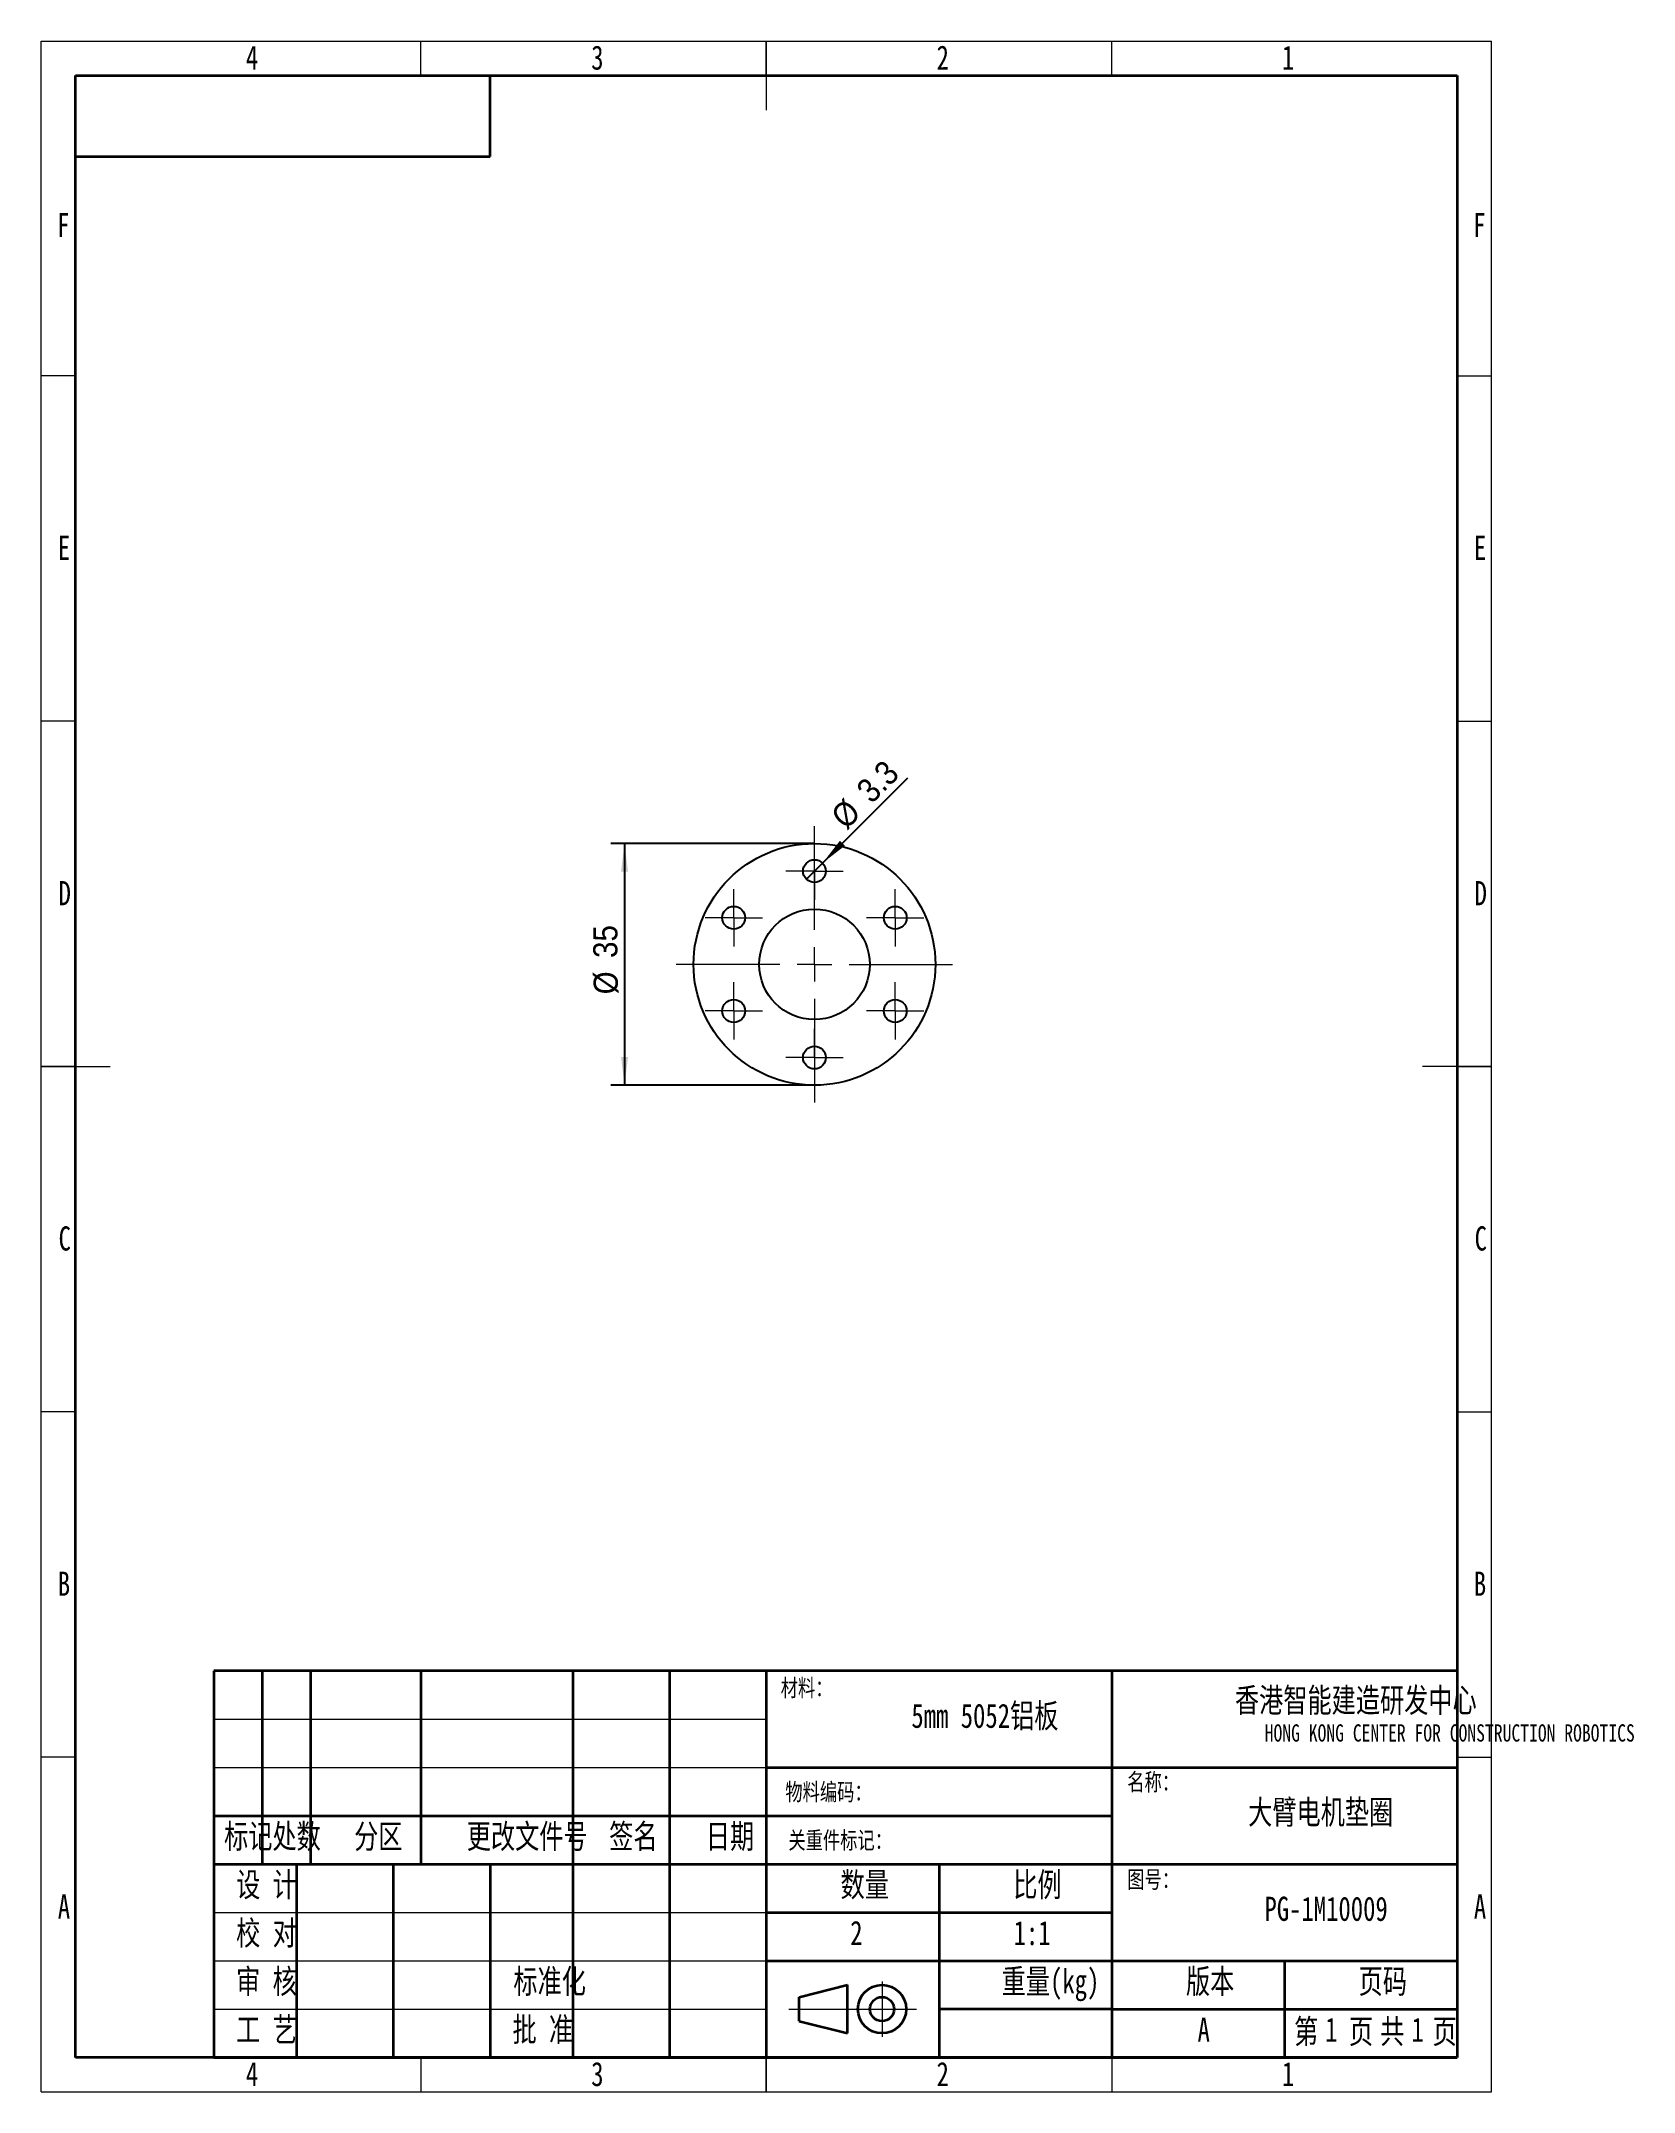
# Model space of a CAD drawing. Header units: millimetres. Extents: x 0 to 231, y 0 to 297.
import ezdxf

# ---------------------------------------------------------------- set-up
doc = ezdxf.new("R2010")
doc.units = ezdxf.units.MM
doc.linetypes.add('CENTERX2', pattern=[20.32, 12.7, -2.54, 2.54, -2.54])
for name, color, linetype, lineweight in [('标注层', 5, 'Continuous', 25), ('粗实线层', 7, 'Continuous', 25), ('轮廓实线层', 7, 'Continuous', 50)]:
    doc.layers.add(name, color=color, linetype=linetype, lineweight=lineweight)
doc.layers.add('细实线层', color=7, linetype='Continuous')
doc.styles.add('SLDTEXTSTYLE1', font='HYSWLONGFANGSONG.TTF', dxfattribs={"bigfont": 'bigfont'})
doc.styles.add('SLDTEXTSTYLE2', font='HYSWLONGFANGSONG.TTF')
doc.styles.add('SLDTEXTSTYLE3', font='GOTHIC.TTF', dxfattribs={"width": 0.913})
doc.dimstyles.new('SLDDIMSTYLE0', dxfattribs={"dimtxt": 3.5, "dimasz": 4.08, "dimexe": 0, "dimexo": 0.0625, "dimgap": 0.875, "dimtad": 1, "dimdec": 0, "dimrnd": 1e-09, "dimzin": 12, "dimdsep": 46, "dimtxsty": 'SLDTEXTSTYLE3', "dimsah": 1, "dimcen": 0.09, "dimadec": 0, "dimazin": 3, "dimtfac": 1, "dimtdec": 0, "dimtofl": 0, "dimtmove": 0, "dimatfit": 3, "dimfxl": 1, "dimfrac": 2, "dimtolj": 1, "dimtzin": 12, "dimarcsym": 0})
doc.dimstyles.new('SLDDIMSTYLE1', dxfattribs={"dimtxt": 3.5, "dimasz": 4.08, "dimexe": 0, "dimexo": 0.0625, "dimgap": 0.875, "dimtad": 1, "dimdec": 1, "dimrnd": 1e-09, "dimzin": 12, "dimdsep": 46, "dimtxsty": 'SLDTEXTSTYLE3', "dimblk1": 'NONE', "dimsah": 1, "dimcen": 0, "dimadec": 0, "dimazin": 3, "dimtfac": 1, "dimtdec": 1, "dimtmove": 0, "dimatfit": 3, "dimldrblk": 'NONE', "dimfxl": 1, "dimfrac": 2, "dimtolj": 1, "dimtzin": 12, "dimarcsym": 0})

# ---------------------------------------------------------------- blocks, each defined once
blk = doc.blocks.new('_D')
at = {"layer": '标注层'}
for p, q in [((111.97, 180.79), (82.47, 180.79)), ((84.47, 180.79), (84.47, 145.79)), ((111.97, 145.79), (82.47, 145.79))]:
    blk.add_line(p, q, dxfattribs=at)
for points in [[(84.47, 180.79), (83.96, 176.71), (84.98, 176.71)], [(84.47, 145.79), (84.98, 149.87), (83.96, 149.87)]]:
    blk.add_solid(points, dxfattribs=at)
at = {"layer": '标注层', "char_height": 3.5, "attachment_point": 1, "rotation": 90, "style": 'SLDTEXTSTYLE3'}
for s, insert in [('35', (79.94, 164.22)), ('%%c', (80, 158.95))]:
    blk.add_mtext(s, dxfattribs=dict(at, insert=insert))
blk = doc.blocks.new('_D_1')
at = {"layer": '标注层'}
for q in [(125.5, 190.32), (110.8, 175.62)]:
    blk.add_line((113.13, 177.96), q, dxfattribs=at)
blk.add_solid([(113.13, 177.96), (116.38, 180.48), (115.66, 181.2)], dxfattribs=at)
at = {"layer": '标注层', "char_height": 3.5, "attachment_point": 1, "rotation": 45, "style": 'SLDTEXTSTYLE3'}
for s, insert in [('3.3', (117.77, 188.91)), ('%%c', (114.08, 185.14))]:
    blk.add_mtext(s, dxfattribs=dict(at, insert=insert))
blk = doc.blocks.new('_None')
blk = doc.blocks.new('SW_CENTERMARKSYMBOL_0')
at = {"color": 0, "linetype": 'Continuous', "lineweight": 18}
for p, q in [((0, 5), (0, 20)), ((-5, 0), (-20, 0)), ((0, 0), (-2.5, 0)), ((0, 0), (0, 2.5)), ((0, 0), (0, -2.5)), ((0, 0), (2.5, 0)), ((5, 0), (20, 0)), ((0, -5), (0, -20))]:
    blk.add_line(p, q, dxfattribs=at)
blk = doc.blocks.new('SW_CENTERMARKSYMBOL_1')
at = {"color": 0, "linetype": 'Continuous', "lineweight": 18}
for p, q in [((0, 2.5), (0, 4.15)), ((-2.5, 0), (-4.15, 0)), ((0, 0), (-2.5, 0)), ((0, 0), (0, 2.5)), ((0, 0), (0, -2.5)), ((0, 0), (2.5, 0)), ((2.5, 0), (4.15, 0)), ((0, -2.5), (0, -4.15))]:
    blk.add_line(p, q, dxfattribs=at)
blk = doc.blocks.new('SW_CENTERMARKSYMBOL_2')
at = {"color": 0, "linetype": 'Continuous', "lineweight": 18}
for p, q in [((0, 2.5), (0, 4.15)), ((-2.5, 0), (-4.15, 0)), ((0, 0), (-2.5, 0)), ((0, 0), (0, 2.5)), ((0, 0), (0, -2.5)), ((0, 0), (2.5, 0)), ((2.5, 0), (4.15, 0)), ((0, -2.5), (0, -4.15))]:
    blk.add_line(p, q, dxfattribs=at)
blk = doc.blocks.new('SW_CENTERMARKSYMBOL_3')
at = {"color": 0, "linetype": 'Continuous', "lineweight": 18}
for p, q in [((0, 2.5), (0, 4.15)), ((-2.5, 0), (-4.15, 0)), ((0, 0), (-2.5, 0)), ((0, 0), (0, 2.5)), ((0, 0), (0, -2.5)), ((0, 0), (2.5, 0)), ((2.5, 0), (4.15, 0)), ((0, -2.5), (0, -4.15))]:
    blk.add_line(p, q, dxfattribs=at)
blk = doc.blocks.new('SW_CENTERMARKSYMBOL_4')
at = {"color": 0, "linetype": 'Continuous', "lineweight": 18}
for p, q in [((0, 2.5), (0, 4.15)), ((-2.5, 0), (-4.15, 0)), ((0, 0), (-2.5, 0)), ((0, 0), (0, 2.5)), ((0, 0), (0, -2.5)), ((0, 0), (2.5, 0)), ((2.5, 0), (4.15, 0)), ((0, -2.5), (0, -4.15))]:
    blk.add_line(p, q, dxfattribs=at)
blk = doc.blocks.new('SW_CENTERMARKSYMBOL_5')
at = {"color": 0, "linetype": 'Continuous', "lineweight": 18}
for p, q in [((0, 2.5), (0, 4.15)), ((-2.5, 0), (-4.15, 0)), ((0, 0), (-2.5, 0)), ((0, 0), (0, 2.5)), ((0, 0), (0, -2.5)), ((0, 0), (2.5, 0)), ((2.5, 0), (4.15, 0)), ((0, -2.5), (0, -4.15))]:
    blk.add_line(p, q, dxfattribs=at)
blk = doc.blocks.new('SW_CENTERMARKSYMBOL_6')
at = {"color": 0, "linetype": 'Continuous', "lineweight": 18}
for p, q in [((0, 2.5), (0, 4.15)), ((-2.5, 0), (-4.15, 0)), ((0, 0), (-2.5, 0)), ((0, 0), (0, 2.5)), ((0, 0), (0, -2.5)), ((0, 0), (2.5, 0)), ((2.5, 0), (4.15, 0)), ((0, -2.5), (0, -4.15))]:
    blk.add_line(p, q, dxfattribs=at)

msp = doc.modelspace()

# ---------------------------------------------------------------- linework, layer by layer
at = {"color": 7, "linetype": 'Continuous', "lineweight": 18}
for p, q in [((0, 0), (0, 297)), ((0, 297), (210, 297)), ((210, 0), (210, 297)), ((0, 0), (210, 0))]:
    msp.add_line(p, q, dxfattribs=at)
at = {"color": 7, "linetype": 'Continuous', "lineweight": 25}
for centre, radius in [((111.97, 163.29), 17.5), ((111.97, 176.79), 1.65), ((100.28, 170.04), 1.65), ((111.97, 163.29), 8), ((123.66, 170.04), 1.65), ((100.28, 156.54), 1.65), ((123.66, 156.54), 1.65), ((111.97, 149.79), 1.65)]:
    msp.add_circle(centre, radius, dxfattribs=at)
at = {"layer": '粗实线层', "lineweight": 35}
for p, q in [((65, 280.27), (65, 292)), ((5, 280.27), (65, 280.27)), ((205, 61), (25, 61)), ((25, 61), (25, 5)), ((32, 61), (32, 33)), ((39, 61), (39, 33)), ((55, 61), (55, 33)), ((77, 61), (77, 33)), ((91, 61), (91, 5)), ((105, 61), (105, 5)), ((155, 61), (155, 5)), ((205, 61), (205, 5)), ((105, 47), (205, 47)), ((25, 40), (105, 40)), ((105, 40), (155, 40)), ((25, 33), (205, 33)), ((37, 33), (37, 5)), ((51, 33), (51, 5)), ((65, 33), (65, 5)), ((77, 33), (77, 5)), ((130, 33), (130, 5)), ((105, 26), (155, 26)), ((105, 19), (155, 19)), ((155, 19), (205, 19)), ((180, 19), (180, 5)), ((109.75, 13.75), (116.75, 15.5)), ((116.75, 8.5), (116.75, 15.5)), ((109.75, 10.25), (109.75, 13.75)), ((155, 12), (130, 12)), ((155, 12), (205, 12)), ((109.75, 10.25), (116.75, 8.5)), ((25, 5), (205, 5))]:
    msp.add_line(p, q, dxfattribs=at)
for radius in [3.5, 1.75]:
    msp.add_circle((121.75, 12), radius, dxfattribs=at)
at = {"layer": '细实线层', "lineweight": 18}
for p, q in [((25, 54), (105, 54)), ((25, 47), (105, 47)), ((25, 26), (105, 26)), ((25, 19), (105, 19)), ((25, 12), (105, 12)), ((108.25, 12), (126.75, 12))]:
    msp.add_line(p, q, dxfattribs=at)
at = {"layer": '细实线层', "linetype": 'CENTERX2', "lineweight": 18}
msp.add_line((121.75, 16), (121.75, 8), dxfattribs=at)
at = {"layer": '轮廓实线层', "linetype": 'Continuous', "lineweight": 18}
for p, q in [((55, 292), (55, 297)), ((105, 297), (105, 287)), ((105, 292), (105, 297)), ((155, 292), (155, 297)), ((5, 248.5), (0, 248.5)), ((205, 248.5), (210, 248.5)), ((5, 198.5), (0, 198.5)), ((205, 198.5), (210, 198.5)), ((0, 148.5), (10, 148.5)), ((5, 148.5), (0, 148.5)), ((210, 148.5), (200, 148.5)), ((205, 148.5), (210, 148.5)), ((5, 98.5), (0, 98.5)), ((205, 98.5), (210, 98.5)), ((5, 48.5), (0, 48.5)), ((205, 48.5), (210, 48.5)), ((105, 0), (105, 10)), ((55, 5), (55, 0)), ((105, 5), (105, 0)), ((155, 5), (155, 0))]:
    msp.add_line(p, q, dxfattribs=at)
at = {"layer": '轮廓实线层', "linetype": 'Continuous', "lineweight": 35}
for p, q in [((5, 5), (5, 292)), ((5, 292), (205, 292)), ((205, 292), (205, 5)), ((205, 5), (5, 5))]:
    msp.add_line(p, q, dxfattribs=at)

# ---------------------------------------------------------------- block references
at = {"color": 7, "linetype": 'Continuous', "lineweight": 0}
for name, p in [('SW_CENTERMARKSYMBOL_0', (111.97, 163.29)), ('SW_CENTERMARKSYMBOL_1', (111.97, 176.79)), ('SW_CENTERMARKSYMBOL_6', (100.28, 170.04)), ('SW_CENTERMARKSYMBOL_2', (123.66, 170.04)), ('SW_CENTERMARKSYMBOL_5', (100.28, 156.54)), ('SW_CENTERMARKSYMBOL_3', (123.66, 156.54)), ('SW_CENTERMARKSYMBOL_4', (111.97, 149.79))]:
    msp.add_blockref(name, p, dxfattribs=at)

# ---------------------------------------------------------------- texts
at = {"layer": '细实线层', "attachment_point": 2}
for s, insert, char_height, style in [('材料：', (110.83, 59.79), 2.5, 'SLDTEXTSTYLE1'), ('5mm 5052铝板', (136.64, 56.23), 3.5, 'SLDTEXTSTYLE1'), ('香港智能建造研发中心', (190.34, 58.49), 3.5, 'SLDTEXTSTYLE1'), ('  HONG KONG CENTER FOR CONSTRUCTION ROBOTICS', (202.66, 53.24), 2.5, 'SLDTEXTSTYLE2'), ('物料编码：', (114, 44.7), 2.5, 'SLDTEXTSTYLE1'), ('名称：', (161, 46.14), 2.5, 'SLDTEXTSTYLE1'), ('大臂电机垫圈', (185.25, 42.28), 3.5, 'SLDTEXTSTYLE1'), ('标记', (30, 38.78), 3.5, 'SLDTEXTSTYLE1'), ('处数', (37, 38.78), 3.5, 'SLDTEXTSTYLE1'), ('分区', (48.83, 38.76), 3.5, 'SLDTEXTSTYLE1'), ('更改文件号', (70.38, 38.78), 3.5, 'SLDTEXTSTYLE1'), ('签名', (85.75, 38.78), 3.5, 'SLDTEXTSTYLE1'), ('日期', (99.75, 38.78), 3.5, 'SLDTEXTSTYLE1'), ('关重件标记：', (115.69, 37.7), 2.5, 'SLDTEXTSTYLE1'), ('设 计', (32.64, 31.78), 3.5, 'SLDTEXTSTYLE1'), ('数量', (119.25, 31.78), 3.5, 'SLDTEXTSTYLE1'), ('比例', (144.25, 31.78), 3.5, 'SLDTEXTSTYLE1'), ('图号：', (161, 32.03), 2.5, 'SLDTEXTSTYLE1'), ('PG-1M10009', (186.04, 28.28), 3.5, 'SLDTEXTSTYLE2'), ('校 对', (32.64, 24.78), 3.5, 'SLDTEXTSTYLE1'), ('2', (118.04, 24.78), 3.5, 'SLDTEXTSTYLE2'), ('1:1', (143.48, 24.78), 3.5, 'SLDTEXTSTYLE2'), ('审 核', (32.64, 17.78), 3.5, 'SLDTEXTSTYLE1'), ('标准化', (73.63, 17.78), 3.5, 'SLDTEXTSTYLE1'), ('重量(kg)', (146.14, 17.78), 3.5, 'SLDTEXTSTYLE1'), ('版本', (169.25, 17.78), 3.5, 'SLDTEXTSTYLE1'), ('页码', (194.25, 17.78), 3.5, 'SLDTEXTSTYLE1'), ('工 艺', (32.64, 10.78), 3.5, 'SLDTEXTSTYLE1'), ('批 准', (72.64, 10.81), 3.5, 'SLDTEXTSTYLE1'), ('A', (168.32, 10.78), 3.5, 'SLDTEXTSTYLE2'), ('第', (183.16, 10.52), 3.5, 'SLDTEXTSTYLE1'), ('1', (186.79, 10.78), 3.5, 'SLDTEXTSTYLE2'), ('页', (191.1, 10.52), 3.5, 'SLDTEXTSTYLE1'), ('共', (195.61, 10.52), 3.5, 'SLDTEXTSTYLE1'), ('1', (199.29, 10.78), 3.5, 'SLDTEXTSTYLE2'), ('页', (203.2, 10.52), 3.5, 'SLDTEXTSTYLE1')]:
    msp.add_mtext(s, dxfattribs=dict(at, insert=insert, char_height=char_height, style=style))
at = {"layer": '轮廓实线层', "char_height": 3.5, "attachment_point": 2, "style": 'SLDTEXTSTYLE2'}
for s, insert in [('4', (30.54, 296.35)), ('3', (80.54, 296.35)), ('2', (130.54, 296.35)), ('1', (180.54, 296.35)), ('F', (3.22, 272.1)), ('F', (208.22, 272.1)), ('E', (3.32, 225.35)), ('E', (208.32, 225.35)), ('D', (3.43, 175.35)), ('D', (208.43, 175.35)), ('C', (3.43, 125.35)), ('C', (208.43, 125.35)), ('B', (3.32, 75.35)), ('B', (208.32, 75.35)), ('A', (3.32, 28.6)), ('A', (208.32, 28.6)), ('4', (30.54, 4.35)), ('3', (80.54, 4.35)), ('2', (130.54, 4.35)), ('1', (180.54, 4.35))]:
    msp.add_mtext(s, dxfattribs=dict(at, insert=insert))

# ---------------------------------------------------------------- dimensions: what is measured, and where the dimension line sits
at = {"layer": '标注层'}
dim = msp.add_diameter_dim_2p(p1=(110.8, 175.62), p2=(113.13, 177.96), dimstyle='SLDDIMSTYLE1', dxfattribs=at)
dim.commit()
dim.dimension.update_dxf_attribs({"geometry": '_D_1', "text_midpoint": (121.55, 186.37), "dimtype": 163})
dim = msp.add_linear_dim(base=(84.47, 145.79), p1=(111.97, 180.79), p2=(111.97, 145.79), angle=90, text='%%c<>', dimstyle='SLDDIMSTYLE0', dxfattribs=at)
dim.commit()
dim.dimension.update_dxf_attribs({"geometry": '_D', "text_midpoint": (84.47, 164.17), "dimtype": 160})

doc.saveas('drawing.dxf')
